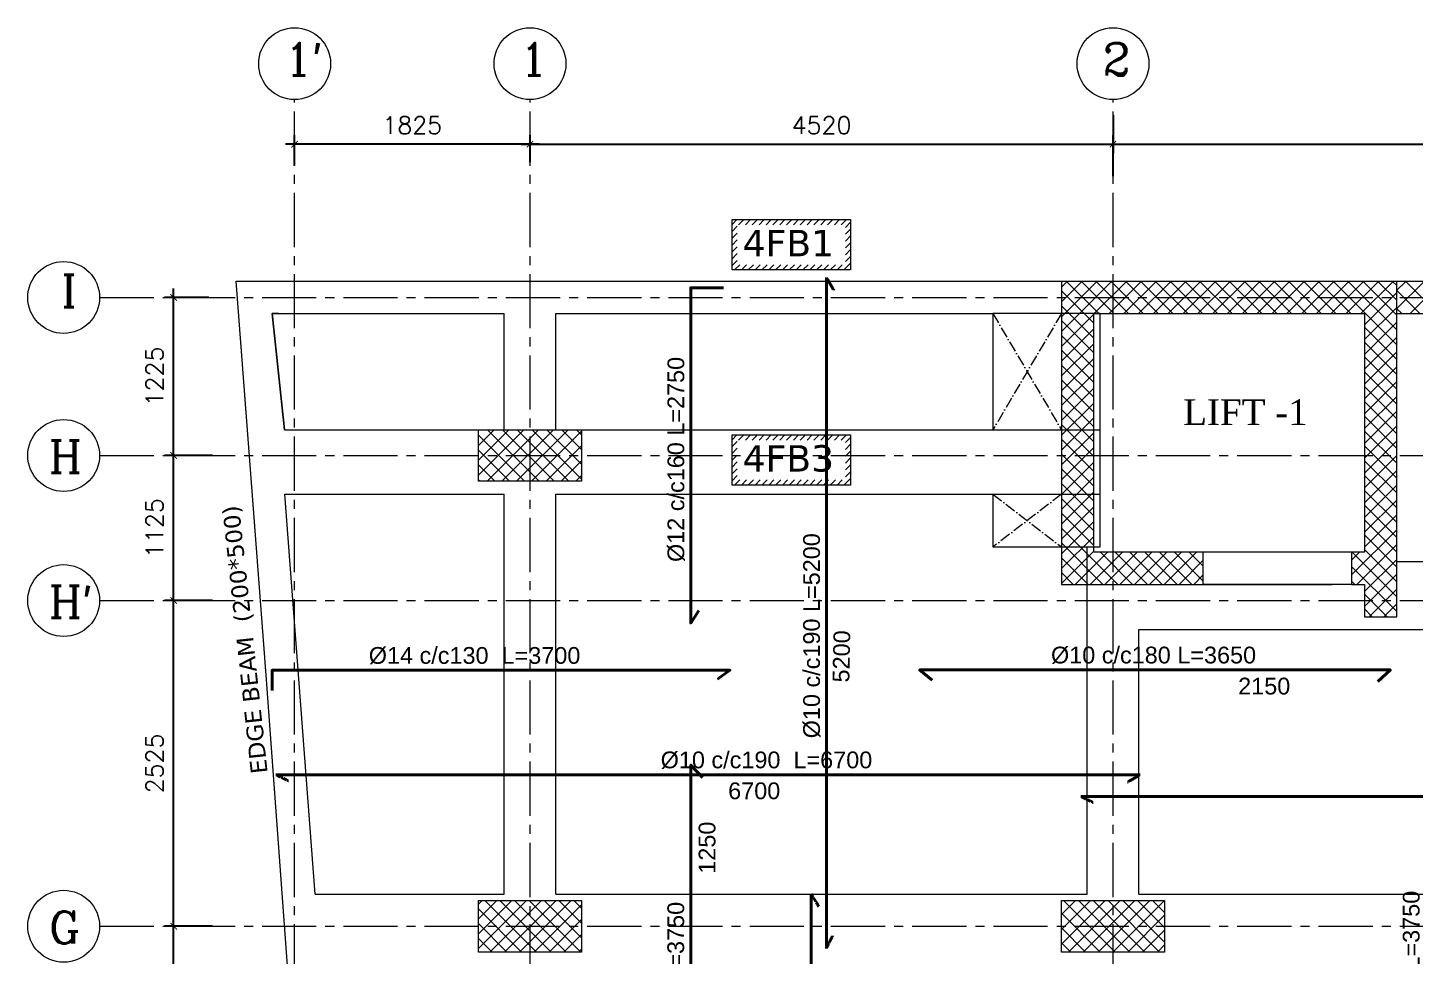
# Model space of a CAD drawing. Header units: inches. Extents: x -26151 to 62940, y -10194 to 246332.
# Drawn here: x 35106 to 36181, y 119329 to 120048 of the extents above; entities that cross this region are included whole.
import ezdxf

# ---------------------------------------------------------------- set-up
doc = ezdxf.new("R2010")
doc.units = ezdxf.units.IN
doc.header["$LTSCALE"] = 0.7
doc.header["$MEASUREMENT"] = 0
for name, pattern in [('ACAD_ISO10W100', [18, 12, -3, 0, -3]), ('CENTER2', [1.125, 0.75, -0.125, 0.125, -0.125]), ('DASHED2', [0.375, 0.25, -0.125])]:
    doc.linetypes.add(name, pattern=pattern)
doc.layers.get('0').update_dxf_attribs({"lineweight": 13})
doc.layers.get('Defpoints').update_dxf_attribs({"lineweight": 5})
for name, color, linetype, lineweight in [('axis', 254, 'ACAD_ISO10W100', 9), ('BEAM', 5, 'Continuous', 0), ('COLUMN', 4, 'Continuous', 20), ('dim', 1, 'Continuous', 25), ('hach 1', 254, 'Continuous', 9), ('hatch', 9, 'Continuous', 9), ('TEXT', 3, 'Continuous', 25), ('top renforcment', 7, 'Continuous', 40)]:
    doc.layers.add(name, color=color, linetype=linetype, lineweight=lineweight)
doc.styles.add('100', font='romans.shx', dxfattribs={"height": 13.5})
doc.styles.add('GENERATED_STYLE_4', font='verdanai.ttf')
doc.styles.add('QW', font='times.ttf', dxfattribs={"height": 15})
doc.styles.add('romanc', font='verdana.ttf', dxfattribs={"height": 250})
doc.styles.get("Standard").update_dxf_attribs({"font": 'arial.ttf', "height": 13})
doc.dimstyles.new('abr100', dxfattribs={"dimtxt": 15, "dimasz": 5, "dimexe": 7, "dimexo": 7, "dimgap": 8, "dimtad": 1, "dimdec": 0, "dimlfac": 10, "dimzin": 4, "dimdsep": 46, "dimtxsty": '100', "dimblk": 'ARCHTICK', "dimcen": 0.09, "dimdle": 7, "dimclrd": 1, "dimclre": 8, "dimclrt": 2, "dimadec": 0, "dimazin": 1, "dimtfac": 1, "dimtdec": 0, "dimtix": 1, "dimtofl": 0, "dimtmove": 0, "dimatfit": 3, "dimldrblk": 'ARCHTICK', "dimfxl": 0, "dimtolj": 1, "dimtzin": 0, "dimlwd": -1, "dimlwe": -1, "dimarcsym": 0})
doc.dimstyles.get("Standard").update_dxf_attribs({"dimtxt": 13, "dimasz": 5, "dimexe": 0.18, "dimexo": 0.0625, "dimgap": 6, "dimtad": 1, "dimdec": 0, "dimlfac": 10, "dimzin": 0, "dimdsep": 46, "dimtxsty": 'Standard', "dimblk": 'ARCHTICK', "dimcen": 0.09, "dimse1": 1, "dimse2": 1, "dimclrd": 1, "dimclre": 7, "dimclrt": 3, "dimadec": 0, "dimazin": 0, "dimtfac": 1, "dimtdec": 0, "dimtix": 1, "dimtofl": 0, "dimtmove": 0, "dimatfit": 3, "dimldrblk": 'ARCHTICK', "dimfxl": 0, "dimtolj": 1, "dimtzin": 0, "dimarcsym": 0})

# ---------------------------------------------------------------- blocks, each defined once
blk = doc.blocks.new('_ArchTick')
at = {"color": 0, "linetype": 'ByBlock', "lineweight": 0, "const_width": 0.15}
blk.add_lwpolyline([(-0.5, -0.5), (0.5, 0.5)], dxfattribs=at)
blk = doc.blocks.new('*D649')
at = {"layer": 'Defpoints', "color": 0, "transparency": 16777216}
for p in [(35947.4, 119957.4), (35495.4, 119936.5), (35947.4, 119925.7)]:
    blk.add_point(p, dxfattribs=at)
at = {"layer": 'dim', "color": 1, "transparency": 16777216}
blk.add_line((35488.4, 119957.4), (35954.4, 119957.4), dxfattribs=at)
at = {"layer": 'dim', "color": 8, "transparency": 16777216}
for p, q in [((35495.4, 119943.5), (35495.4, 119964.4)), ((35947.4, 119932.7), (35947.4, 119964.4))]:
    blk.add_line(p, q, dxfattribs=at)
at = {"layer": 'dim', "color": 1, "transparency": 16777216, "xscale": 5, "yscale": 5, "zscale": 5, "rotation": 180}
blk.add_blockref('_ArchTick', (35495.4, 119957.4), dxfattribs=at)
at = {"layer": 'dim', "color": 1, "transparency": 16777216, "xscale": 5, "yscale": 5, "zscale": 5}
blk.add_blockref('_ArchTick', (35947.4, 119957.4), dxfattribs=at)
at = {"layer": 'dim', "color": 2, "transparency": 16777216, "insert": (35721.4, 119972.1), "char_height": 13.5, "attachment_point": 5, "style": '100'}
blk.add_mtext('\\A1;4520', dxfattribs=at)
blk = doc.blocks.new('*D656')
at = {"layer": 'Defpoints', "color": 0, "transparency": 16777216}
for p in [(35219.1, 119351.1), (35256.3, 119351.1), (35261.3, 118976.1)]:
    blk.add_point(p, dxfattribs=at)
at = {"layer": 'dim', "color": 1, "transparency": 16777216}
blk.add_line((35219.1, 118969.1), (35219.1, 119358.1), dxfattribs=at)
at = {"layer": 'dim', "color": 8, "transparency": 16777216}
for p, q in [((35249.3, 119351.1), (35212.1, 119351.1)), ((35254.3, 118976.1), (35212.1, 118976.1))]:
    blk.add_line(p, q, dxfattribs=at)
at = {"layer": 'dim', "color": 1, "transparency": 16777216, "xscale": 5, "yscale": 5, "zscale": 5}
for p, rotation in [((35219.1, 119351.1), 90), ((35219.1, 118976.1), 270)]:
    blk.add_blockref('_ArchTick', p, dxfattribs=dict(at, rotation=rotation))
at = {"layer": 'dim', "color": 2, "transparency": 16777216, "insert": (35204.3, 119163.6), "char_height": 13.5, "attachment_point": 5, "rotation": 90, "style": '100'}
blk.add_mtext('\\A1;3750', dxfattribs=at)
blk = doc.blocks.new('*D657')
at = {"layer": 'Defpoints', "color": 0, "transparency": 16777216}
for p in [(35219.1, 119603.6), (35256.3, 119603.6), (35256.3, 119351.1)]:
    blk.add_point(p, dxfattribs=at)
at = {"layer": 'dim', "color": 8, "transparency": 16777216}
for p, q in [((35249.3, 119603.6), (35212.1, 119603.6)), ((35249.3, 119351.1), (35212.1, 119351.1))]:
    blk.add_line(p, q, dxfattribs=at)
at = {"layer": 'dim', "color": 1, "transparency": 16777216}
blk.add_line((35219.1, 119344.1), (35219.1, 119610.6), dxfattribs=at)
at = {"layer": 'dim', "color": 1, "transparency": 16777216, "xscale": 5, "yscale": 5, "zscale": 5}
for p, rotation in [((35219.1, 119603.6), 90), ((35219.1, 119351.1), 270)]:
    blk.add_blockref('_ArchTick', p, dxfattribs=dict(at, rotation=rotation))
at = {"layer": 'dim', "color": 2, "transparency": 16777216, "insert": (35204.3, 119477.3), "char_height": 13.5, "attachment_point": 5, "rotation": 90, "style": '100'}
blk.add_mtext('\\A1;2525', dxfattribs=at)
blk = doc.blocks.new('*D658')
at = {"layer": 'Defpoints', "color": 0, "transparency": 16777216}
for p in [(35219.1, 119838.6), (35253.4, 119838.6), (35256.3, 119716.1)]:
    blk.add_point(p, dxfattribs=at)
at = {"layer": 'dim', "color": 8, "transparency": 16777216}
for p, q in [((35246.4, 119838.6), (35212.1, 119838.6)), ((35249.3, 119716.1), (35212.1, 119716.1))]:
    blk.add_line(p, q, dxfattribs=at)
at = {"layer": 'dim', "color": 1, "transparency": 16777216}
blk.add_line((35219.1, 119709.1), (35219.1, 119845.6), dxfattribs=at)
at = {"layer": 'dim', "color": 1, "transparency": 16777216, "xscale": 5, "yscale": 5, "zscale": 5}
for p, rotation in [((35219.1, 119838.6), 90), ((35219.1, 119716.1), 270)]:
    blk.add_blockref('_ArchTick', p, dxfattribs=dict(at, rotation=rotation))
at = {"layer": 'dim', "color": 2, "transparency": 16777216, "insert": (35204.3, 119777.3), "char_height": 13.5, "attachment_point": 5, "rotation": 90, "style": '100'}
blk.add_mtext('\\A1;1225', dxfattribs=at)
blk = doc.blocks.new('*D659')
at = {"layer": 'Defpoints', "color": 0, "transparency": 16777216}
for p in [(35219.1, 119716.1), (35256.3, 119716.1), (35256.3, 119603.6)]:
    blk.add_point(p, dxfattribs=at)
at = {"layer": 'dim', "color": 1, "transparency": 16777216}
blk.add_line((35219.1, 119596.6), (35219.1, 119723.1), dxfattribs=at)
at = {"layer": 'dim', "color": 8, "transparency": 16777216}
for p, q in [((35249.3, 119716.1), (35212.1, 119716.1)), ((35249.3, 119603.6), (35212.1, 119603.6))]:
    blk.add_line(p, q, dxfattribs=at)
at = {"layer": 'dim', "color": 1, "transparency": 16777216, "xscale": 5, "yscale": 5, "zscale": 5}
for p, rotation in [((35219.1, 119716.1), 90), ((35219.1, 119603.6), 270)]:
    blk.add_blockref('_ArchTick', p, dxfattribs=dict(at, rotation=rotation))
at = {"layer": 'dim', "color": 2, "transparency": 16777216, "insert": (35204.3, 119659.8), "char_height": 13.5, "attachment_point": 5, "rotation": 90, "style": '100'}
blk.add_mtext('\\A1;1125', dxfattribs=at)
blk = doc.blocks.new('*D660')
at = {"layer": 'Defpoints', "color": 0, "transparency": 16777216}
for p in [(35312.9, 119957.4), (35495.4, 119936.8), (35312.9, 119934)]:
    blk.add_point(p, dxfattribs=at)
at = {"layer": 'dim', "color": 1, "transparency": 16777216}
blk.add_line((35502.4, 119957.4), (35305.9, 119957.4), dxfattribs=at)
at = {"layer": 'dim', "color": 8, "transparency": 16777216}
for p, q in [((35312.9, 119941), (35312.9, 119964.4)), ((35495.4, 119943.8), (35495.4, 119964.4))]:
    blk.add_line(p, q, dxfattribs=at)
at = {"layer": 'dim', "color": 1, "transparency": 16777216, "xscale": 5, "yscale": 5, "zscale": 5, "rotation": 180}
blk.add_blockref('_ArchTick', (35312.9, 119957.4), dxfattribs=at)
at = {"layer": 'dim', "color": 1, "transparency": 16777216, "xscale": 5, "yscale": 5, "zscale": 5}
blk.add_blockref('_ArchTick', (35495.4, 119957.4), dxfattribs=at)
at = {"layer": 'dim', "color": 2, "transparency": 16777216, "insert": (35404.1, 119972.1), "char_height": 13.5, "attachment_point": 5, "style": '100'}
blk.add_mtext('\\A1;1825', dxfattribs=at)
blk = doc.blocks.new('*D661')
at = {"layer": 'Defpoints', "color": 0, "transparency": 16777216}
for p in [(35947.4, 119987), (36587.4, 119957.4), (36587.4, 119928.3)]:
    blk.add_point(p, dxfattribs=at)
at = {"layer": 'dim', "color": 8, "transparency": 16777216}
for p, q in [((35947.4, 119980), (35947.4, 119950.4)), ((36587.4, 119935.3), (36587.4, 119964.4))]:
    blk.add_line(p, q, dxfattribs=at)
at = {"layer": 'dim', "color": 1, "transparency": 16777216}
blk.add_line((35940.4, 119957.4), (36594.4, 119957.4), dxfattribs=at)
at = {"layer": 'dim', "color": 1, "transparency": 16777216, "xscale": 5, "yscale": 5, "zscale": 5, "rotation": 180}
blk.add_blockref('_ArchTick', (35947.4, 119957.4), dxfattribs=at)
at = {"layer": 'dim', "color": 1, "transparency": 16777216, "xscale": 5, "yscale": 5, "zscale": 5}
blk.add_blockref('_ArchTick', (36587.4, 119957.4), dxfattribs=at)
at = {"layer": 'dim', "color": 2, "transparency": 16777216, "insert": (36267.4, 119972.1), "char_height": 13.5, "attachment_point": 5, "style": '100'}
blk.add_mtext('\\A1;6400', dxfattribs=at)
blk = doc.blocks.new('*D687')
at = {"layer": 'Defpoints', "color": 0, "transparency": 16777216}
for p in [(35298.4, 119443.4, -19467.6), (35968.4, 119443.4, -59863), (35968.4, 119443.4)]:
    blk.add_point(p, dxfattribs=at)
at = {"layer": 'TEXT', "color": 3, "transparency": 16777216, "insert": (35669.2, 119456), "char_height": 13, "attachment_point": 5}
blk.add_mtext('\\A1;6700', dxfattribs=at)
blk = doc.blocks.new('*D688')
at = {"layer": 'Defpoints', "color": 0, "transparency": 16777216}
for p in [(35298.4, 119468.5), (35968.4, 119468.5, -19467.6), (35968.4, 119466.8)]:
    blk.add_point(p, dxfattribs=at)
at = {"layer": 'TEXT', "color": 3, "transparency": 16777216, "insert": (35678.7, 119479.8), "char_height": 13, "attachment_point": 5}
blk.add_mtext('\\A1;%%C10 c/c190  L=6700', dxfattribs=at)
blk = doc.blocks.new('*D689')
at = {"layer": 'Defpoints', "color": 0, "transparency": 16777216}
for p in [(35922.4, 119426.6, -19467.6), (36597.4, 119426.6, -59863), (36597.4, 119426.6)]:
    blk.add_point(p, dxfattribs=at)
at = {"layer": 'TEXT', "color": 3, "transparency": 16777216, "insert": (36308.8, 119439.2), "char_height": 13, "attachment_point": 5}
blk.add_mtext('\\A1;6750', dxfattribs=at)
blk = doc.blocks.new('*D690')
at = {"layer": 'Defpoints', "color": 0, "transparency": 16777216}
for p in [(35922.3, 119451.8), (36597.4, 119451.8, -19467.6), (36597.4, 119450.1)]:
    blk.add_point(p, dxfattribs=at)
at = {"layer": 'TEXT', "color": 3, "transparency": 16777216, "insert": (36318.3, 119463.1), "char_height": 13, "attachment_point": 5}
blk.add_mtext('\\A1;%%C10 c/c190  L=6750', dxfattribs=at)
blk = doc.blocks.new('*D693')
at = {"layer": 'Defpoints', "color": 0, "transparency": 16777216}
for p in [(35947.4, 119524.6, -26473), (36162.4, 119524.6, -40395.4), (36162.4, 119524.6)]:
    blk.add_point(p, dxfattribs=at)
at = {"layer": 'TEXT', "color": 3, "transparency": 16777216, "insert": (36064.6, 119537.2), "char_height": 13, "attachment_point": 5}
blk.add_mtext('\\A1;2150', dxfattribs=at)
blk = doc.blocks.new('*D694')
at = {"layer": 'Defpoints', "color": 0, "transparency": 16777216}
for p in [(35797.4, 119549.8), (36162.4, 119549.8), (36162.4, 119548.1)]:
    blk.add_point(p, dxfattribs=at)
at = {"layer": 'TEXT', "color": 3, "transparency": 16777216, "insert": (35978.8, 119561.1), "char_height": 13, "attachment_point": 5}
blk.add_mtext('\\A1;%%C10 c/c180 L=3650', dxfattribs=at)
blk = doc.blocks.new('*D697')
at = {"layer": 'Defpoints', "color": 0, "transparency": 16777216}
for p in [(35280.4, 119549.5), (35280.4, 119547.8), (35650.4, 119549.5, 13009.9)]:
    blk.add_point(p, dxfattribs=at)
at = {"layer": 'TEXT', "color": 3, "transparency": 16777216, "insert": (35452.4, 119560.8), "char_height": 13, "attachment_point": 5}
blk.add_mtext('\\A1;%%C14 c/c130  L=3700', dxfattribs=at)
blk = doc.blocks.new('*D1079')
at = {"layer": 'Defpoints', "color": 0, "transparency": 16777216}
for p in [(35750.4, 119854, -59863), (35755.2, 119853.9), (35740.4, 119334.1, -25376.8)]:
    blk.add_point(p, dxfattribs=at)
at = {"layer": 'TEXT', "color": 3, "transparency": 16777216, "insert": (35736.9, 119560.3), "char_height": 13, "attachment_point": 5, "rotation": 88.8981}
blk.add_mtext('\\A1;5200', dxfattribs=at)
blk = doc.blocks.new('*D1080')
at = {"layer": 'Defpoints', "color": 0, "transparency": 16777216}
for p in [(35725.2, 119854, -19467.6), (35726.9, 119854), (35725.2, 119333.9, -5909.2)]:
    blk.add_point(p, dxfattribs=at)
at = {"layer": 'TEXT', "color": 3, "transparency": 16777216, "insert": (35713.9, 119576.3), "char_height": 13, "attachment_point": 5, "rotation": 90}
blk.add_mtext('\\A1;%%C10 c/c190 L=5200', dxfattribs=at)
blk = doc.blocks.new('*D1082')
at = {"layer": 'Defpoints', "color": 0, "transparency": 16777216}
for p in [(35645.3, 119476.1, -26473), (35645.3, 119476.1), (35645.3, 119351.1, -26473)]:
    blk.add_point(p, dxfattribs=at)
at = {"layer": 'TEXT', "color": 3, "transparency": 16777216, "insert": (35632.7, 119412), "char_height": 13, "attachment_point": 5, "rotation": 90}
blk.add_mtext('\\A1;1250', dxfattribs=at)
blk = doc.blocks.new('*D1083')
at = {"layer": 'Defpoints', "color": 0, "transparency": 16777216}
for p in [(35620.2, 119476.1, 13922.4), (35621.6, 119476.1), (35620.2, 119101.1)]:
    blk.add_point(p, dxfattribs=at)
at = {"layer": 'TEXT', "color": 3, "transparency": 16777216, "insert": (35608.6, 119290.5), "char_height": 13, "attachment_point": 5, "rotation": 90}
blk.add_mtext('\\A1;%%C10 c/c170 L=3750', dxfattribs=at)
blk = doc.blocks.new('*D1084')
at = {"layer": 'Defpoints', "color": 0, "transparency": 16777216}
for p in [(35620, 119861.1), (35621.7, 119861.1), (35620, 119586.1)]:
    blk.add_point(p, dxfattribs=at)
at = {"layer": 'TEXT', "color": 3, "transparency": 16777216, "insert": (35608.7, 119713), "char_height": 13, "attachment_point": 5, "rotation": 90}
blk.add_mtext('\\A1;%%C12 c/c160 L=2750', dxfattribs=at)
blk = doc.blocks.new('*D1085')
at = {"layer": 'Defpoints', "color": 0, "transparency": 16777216}
for p in [(35738.6, 119376.1, -59863), (35738.6, 119376.1), (35738.6, 118591.1, -59863)]:
    blk.add_point(p, dxfattribs=at)
at = {"layer": 'TEXT', "color": 3, "transparency": 16777216, "insert": (35726, 118970), "char_height": 13, "attachment_point": 5, "rotation": 90}
blk.add_mtext('\\A1;7850', dxfattribs=at)
blk = doc.blocks.new('*D1086')
at = {"layer": 'Defpoints', "color": 0, "transparency": 16777216}
for p in [(35713.5, 119376.1, -19467.6), (35715.2, 119376.1), (35713.5, 118591, -40395.4)]:
    blk.add_point(p, dxfattribs=at)
at = {"layer": 'TEXT', "color": 3, "transparency": 16777216, "insert": (35702.1, 118966.6), "char_height": 13, "attachment_point": 5, "rotation": 90}
blk.add_mtext('\\A1;%%C10 c/c170 L=7850', dxfattribs=at)
blk = doc.blocks.new('*D1090')
at = {"layer": 'Defpoints', "color": 0, "transparency": 16777216}
for p in [(36190.4, 119476.1, 13922.4), (36191.8, 119476.1), (36190.4, 119101.1)]:
    blk.add_point(p, dxfattribs=at)
at = {"layer": 'TEXT', "color": 3, "transparency": 16777216, "insert": (36178.8, 119299.1), "char_height": 13, "attachment_point": 5, "rotation": 90}
blk.add_mtext('\\A1;%%C10 c/c150 L=3750', dxfattribs=at)

msp = doc.modelspace()

# ---------------------------------------------------------------- hatches: boundary and pattern name
at = {"layer": 'hach 1', "linetype": 'ByBlock'}
h = msp.add_hatch(dxfattribs=at)
h.set_pattern_fill('ANSI31', color=256, scale=30, style=0)
h.set_pattern_definition([(45, (48109.403, 220.7946), (-2.65165043, 2.65165043), [])])
h.paths.add_polyline_path([(35743.95, 119898.96), (35652.01, 119898.96), (35652.01, 119859.96), (35743.95, 119859.96)])
h.paths.add_polyline_path([(35739.95, 119894.96), (35739.95, 119863.96), (35656.01, 119863.96), (35656.01, 119894.96)], flags=16)
h = msp.add_hatch(dxfattribs=at)
h.set_pattern_fill('ANSI31', color=256, scale=30, style=0)
h.set_pattern_definition([(45, (48109.403, 53.9038), (-2.65165043, 2.65165043), [])])
h.paths.add_polyline_path([(35743.95, 119732.07), (35652.01, 119732.07), (35652.01, 119693.07), (35743.95, 119693.07)])
h.paths.add_polyline_path([(35739.95, 119728.07), (35739.95, 119697.07), (35656.01, 119697.07), (35656.01, 119728.07)], flags=16)
at = {"layer": 'hatch', "ltscale": 0.5}
h = msp.add_hatch(dxfattribs=at)
h.set_pattern_fill('NET', color=256, scale=80, angle=45, style=0)
h.set_pattern_definition([(45, (-426612.81, -142697.629), (-7.07106781, 7.07106781), []), (135, (-426612.81, -142697.629), (-7.07106781, -7.07106781), [])])
h.paths.add_polyline_path([(36385.64, 119851.08), (36315.64, 119851.08), (36315.64, 119838.58), (36385.64, 119838.58)])
h.paths.add_polyline_path([(36385.64, 119838.58), (36315.64, 119838.58), (36315.64, 119826.08), (36385.64, 119826.08)])
h.paths.add_polyline_path([(36502.22, 119838.58), (36385.64, 119838.58), (36385.64, 119826.08), (36502.22, 119826.08)])
h.paths.add_polyline_path([(36577.38, 119851.08), (36385.64, 119851.08), (36385.64, 119838.58), (36502.22, 119838.58), (36577.38, 119838.58)])
h.paths.add_polyline_path([(36577.38, 119838.58), (36502.22, 119838.58), (36502.22, 119826.08), (36547.38, 119826.08), (36577.38, 119826.08)])
h.paths.add_polyline_path([(36425.36, 119837.81), (36425.36, 119870.75), (36408.48, 119870.75), (36408.48, 119837.81)], flags=9)
h.paths.add_polyline_path([(36474.82, 119839.07), (36474.82, 119873.09), (36457.95, 119873.09), (36457.95, 119839.07)], flags=9)
h.paths.add_polyline_path([(36167.28, 119838.58), (36167.28, 119826.08), (36315.64, 119826.08), (36315.64, 119838.58)])
h.paths.add_polyline_path([(36167.28, 119851.08), (36167.28, 119838.58), (36315.64, 119838.58), (36315.64, 119851.08)])
h = msp.add_hatch(dxfattribs=at)
h.set_pattern_fill('NET', color=256, scale=65, angle=45, style=0)
h.set_pattern_definition([(45, (-394183.003, -142804.396), (-5.7452426, 5.7452426), []), (135, (-394183.003, -142804.396), (-5.7452426, -5.7452426), [])])
h.paths.add_polyline_path([(36167.38, 119591.08), (36167.38, 119851.08), (35907.38, 119851.08), (35907.38, 119616.08), (36017.38, 119616.08), (36017.38, 119641.08), (35932.38, 119641.08), (35932.38, 119826.08), (36142.38, 119826.08), (36142.38, 119641.08), (36132.38, 119641.08), (36132.38, 119616.08), (36142.38, 119616.08), (36142.38, 119591.08)])
h = msp.add_hatch(dxfattribs=at)
h.set_pattern_fill('NET', color=256, scale=65, angle=45, style=0)
h.set_pattern_definition([(45, (-426624.81, -142697.6286), (-5.7452426, 5.7452426), []), (135, (-426624.81, -142697.6286), (-5.7452426, -5.7452426), [])])
h.paths.add_polyline_path([(35455.38, 119736.08), (35535.38, 119736.08), (35535.38, 119696.08), (35455.38, 119696.08)])
h = msp.add_hatch(dxfattribs=at)
h.set_pattern_fill('NET', color=256, scale=65, angle=45, style=0)
h.set_pattern_definition([(45, (-426624.81, -142662.6286), (-5.7452426, 5.7452426), []), (135, (-426624.81, -142662.6286), (-5.7452426, -5.7452426), [])])
h.paths.add_polyline_path([(35455.38, 119371.08), (35535.38, 119371.08), (35535.38, 119331.08), (35455.38, 119331.08)])
h = msp.add_hatch(dxfattribs=at)
h.set_pattern_fill('NET', color=256, scale=65, angle=45, style=0)
h.set_pattern_definition([(45, (-426612.81, -142662.6286), (-5.7452426, 5.7452426), []), (135, (-426612.81, -142662.6286), (-5.7452426, -5.7452426), [])])
h.paths.add_polyline_path([(35907.38, 119371.08), (35987.38, 119371.08), (35987.38, 119331.08), (35907.38, 119331.08)])

# ---------------------------------------------------------------- linework, layer by layer
at = {"lineweight": 20}
for p, q in [((36132.38, 119641.08), (36017.38, 119641.08)), ((36132.38, 119616.08), (36017.38, 119616.08))]:
    msp.add_line(p, q, dxfattribs=at)
for centre in [(35312.87, 120019.84), (35495.37, 120019.84), (35947.37, 120019.84), (35133.82, 119838.58), (35133.82, 119716.08), (35133.82, 119603.58), (35133.82, 119351.08)]:
    msp.add_ellipse(centre, major_axis=(-0.02, 27.86), ratio=1, start_param=4.7118466, end_param=10.9950319, dxfattribs=at)
at = {"layer": 'axis', "linetype": 'CENTER2', "ltscale": 80}
for p, q in [((35312.88, 116601.69), (35312.88, 119991.98)), ((35495.38, 116601.69), (35495.38, 119991.98)), ((35947.38, 116601.69), (35947.38, 119991.98)), ((35161.69, 119838.58), (37326.42, 119838.58)), ((35161.69, 119716.08), (37326.42, 119716.08)), ((35161.69, 119603.58), (37326.42, 119603.58)), ((35161.69, 119351.08), (37326.42, 119351.08))]:
    msp.add_line(p, q, dxfattribs=at)
at = {"layer": 'axis'}
for p, q in [((35907.38, 119826.08), (35854.31, 119736.08)), ((35854.31, 119826.08), (35907.38, 119736.08)), ((35854.31, 119686.08), (35907.38, 119645.26)), ((35907.38, 119686.08), (35854.31, 119645.26))]:
    msp.add_line(p, q, dxfattribs=at)
at = {"layer": 'BEAM', "linetype": 'Continuous'}
for p, q in [((35475.38, 119736.08), (35475.38, 119826.08)), ((35515.38, 119736.08), (35515.38, 119826.08)), ((35515.38, 119826.08), (35854.31, 119826.08)), ((35932.38, 119826.08), (36117.38, 119826.08)), ((36167.28, 119826.08), (36537.38, 119826.08)), ((35305.13, 119736.08), (35480.38, 119736.08)), ((35515.38, 119736.08), (35937.38, 119736.08)), ((35305.19, 119686.08), (35475.38, 119686.08)), ((35475.38, 119376.08), (35475.38, 119686.08)), ((35515.38, 119686.08), (35937.38, 119686.08)), ((35515.38, 119376.08), (35515.38, 119686.08)), ((35927.38, 119376.08), (35927.38, 119645.26)), ((36167.38, 119633.89), (36577.38, 119633.89)), ((35967.38, 119616.08), (36117.38, 119616.08)), ((35967.38, 119376.08), (35967.38, 119581.08)), ((35967.38, 119581.08), (36567.38, 119581.08)), ((35328.8, 119376.08), (35475.38, 119376.08)), ((35515.38, 119376.08), (35927.38, 119376.08)), ((35967.38, 119376.08), (36567.38, 119376.08))]:
    msp.add_line(p, q, dxfattribs=at)
for points in [[(35300.38, 118181.08), (35300.38, 118196.64), (35260.44, 118196.64), (35260.44, 118616.34), (35359.08, 118616.33), (35290.8, 119545.8), (35267.53, 119851.26), (35300.49, 119851.26)], [(35290.8, 119545.8), (35267.53, 119851.26), (37271.11, 119851.27), (37213.87, 119301.09), (37205.42, 119147.66), (37178.93, 118601.08), (37181.34, 118040.37)], [(35305.13, 119736.08), (35295.38, 119826.26), (35475.38, 119826.26)], [(35300.49, 119826.26), (35295.38, 119826.26), (35305.13, 119736.08)], [(35854.31, 119686.08), (35854.31, 119645.26), (35937.38, 119645.26), (35937.38, 119826.08), (35854.31, 119826.08), (35854.31, 119736.08)], [(35328.8, 119376.08), (35305.19, 119686.08)]]:
    msp.add_lwpolyline(points, dxfattribs=at)
at = {"layer": 'COLUMN'}
msp.add_lwpolyline([(36167.38, 119591.08), (36167.38, 119851.08), (35907.38, 119851.08), (35907.38, 119616.08), (36017.38, 119616.08), (36017.38, 119641.08), (35932.38, 119641.08), (35932.38, 119826.08), (36142.38, 119826.08), (36142.38, 119641.08), (36142.38, 119641.08), (36132.38, 119641.08), (36132.38, 119616.08), (36142.38, 119616.08), (36142.38, 119591.08), (36167.38, 119591.08), (36167.38, 119591.08)], dxfattribs=at)
for points in [[(35455.38, 119736.08), (35535.38, 119736.08), (35535.38, 119696.08), (35455.38, 119696.08)], [(35455.38, 119371.08), (35535.38, 119371.08), (35535.38, 119331.08), (35455.38, 119331.08)], [(35455.38, 119371.08), (35535.38, 119371.08), (35535.38, 119331.08), (35455.38, 119331.08)], [(35907.38, 119371.08), (35987.38, 119371.08), (35987.38, 119331.08), (35907.38, 119331.08)]]:
    msp.add_lwpolyline(points, close=True, dxfattribs=at)
at = {"layer": 'hach 1', "linetype": 'ByBlock'}
for points in [[(35652.01, 119898.96), (35743.95, 119898.96), (35743.95, 119859.96), (35652.01, 119859.96)], [(35652.01, 119732.07), (35743.95, 119732.07), (35743.95, 119693.07), (35652.01, 119693.07)]]:
    msp.add_lwpolyline(points, close=True, dxfattribs=at)
at = {"layer": 'top renforcment', "color": 4, "linetype": 'DASHED2', "ltscale": 2}
msp.add_lwpolyline([(35729.96, 119343.69), (35725.16, 119333.95), (35725.16, 119853.97), (35730.98, 119844.23)], dxfattribs=at)
at = {"layer": 'top renforcment', "color": 3}
msp.add_lwpolyline([(35626.26, 119595.82), (35619.98, 119586.08), (35619.99, 119846.08), (35645.48, 119846.08)], dxfattribs=at)
for points, elevation in [([(35640.64, 119542.77), (35650.38, 119549.57), (35295.35, 119549.56), (35295.35, 119533.77)], -18919.03), ([(35807.13, 119541.92), (35797.38, 119549.79), (36162.38, 119549.79), (36152.64, 119540.91)], -18919.03), ([(35628.01, 119110.83), (35620.14, 119101.08), (35620.14, 119476.08), (35629.02, 119466.34)], 1096.17)]:
    msp.add_lwpolyline(points, dxfattribs=dict(at, elevation=elevation))
at = {"layer": 'top renforcment', "color": 4, "linetype": 'DASHED2', "ltscale": 2}
for points, elevation in [([(35308.1, 119463.75), (35298.35, 119468.56), (35968.38, 119468.56), (35958.64, 119462.74)], -11818.36), ([(35932.09, 119446.98), (35922.35, 119451.78), (36597.38, 119451.78), (36587.64, 119445.96)], -11818.36), ([(35718.23, 118600.79), (35713.43, 118591.05), (35713.42, 119376.08), (35719.24, 119366.34)], 34486.2)]:
    msp.add_lwpolyline(points, dxfattribs=dict(at, elevation=elevation))

# ---------------------------------------------------------------- texts
at = {"layer": 'TEXT', "color": 2, "style": 'romanc'}
for s, p in [('4FB1', (35660.21, 119870.53)), ('4FB3', (35660.21, 119703.64))]:
    msp.add_text(s, height=20.4, dxfattribs=at).set_placement(p)
at = {"layer": 'TEXT', "color": 7, "style": 'QW'}
msp.add_text('LIFT -1', height=20, dxfattribs=at).set_placement((36001.83, 119739.63))
at = {"layer": 'TEXT', "color": 2, "style": 'romanc'}
msp.add_text('EDGE BEAM  (200*500)', height=13, rotation=96.13805, dxfattribs=at).set_placement((35292.01, 119470.02))
at = {"layer": 'TEXT', "char_height": 25, "attachment_point": 1, "style": 'GENERATED_STYLE_4'}
for s, insert in [("{\\Fromanc|c0;1'}", (35304.95, 120035.78)), ('{\\Fromanc|c0;1}', (35487.45, 120035.78)), ('{\\Fromanc|c0;2}', (35939.45, 120035.78)), ('{\\Fromanc|c0;I}', (35132.07, 119856.02)), ('{\\Fromanc|c0;H}', (35122.37, 119727.59)), ("{\\Fromanc|c0;H'}", (35122.37, 119615.09)), ('{\\Fromanc|c0;G}', (35122.37, 119362.59))]:
    msp.add_mtext(s, dxfattribs=dict(at, insert=insert))

# ---------------------------------------------------------------- dimensions: what is measured, and where the dimension line sits
at = {"layer": 'dim'}
for base, p1, p2, picture, middle in [((35312.88, 119957.35), (35495.38, 119936.82), (35312.88, 119934.04), '*D660', (35404.13, 119972.1)), ((35947.38, 119957.35), (35495.38, 119936.47), (35947.38, 119925.69), '*D649', (35721.38, 119972.1)), ((36587.38, 119957.35), (35947.38, 119986.98), (36587.38, 119928.32), '*D661', (36267.38, 119972.1))]:
    dim = msp.add_linear_dim(base=base, p1=p1, p2=p2, dimstyle='abr100', dxfattribs=at)
    dim.commit()
    dim.dimension.update_dxf_attribs({"geometry": picture, "text_midpoint": middle})
for base, p1, p2, picture, middle in [((35219.1, 119838.58), (35256.31, 119716.08), (35253.37, 119838.58), '*D658', (35204.35, 119777.33)), ((35219.1, 119716.08), (35256.31, 119603.58), (35256.31, 119716.08), '*D659', (35204.35, 119659.83)), ((35219.1, 119603.58), (35256.31, 119351.08), (35256.31, 119603.58), '*D657', (35204.35, 119477.33)), ((35219.1, 119351.08), (35261.31, 118976.08), (35256.31, 119351.08), '*D656', (35204.35, 119163.58))]:
    dim = msp.add_linear_dim(base=base, p1=p1, p2=p2, angle=90, dimstyle='abr100', dxfattribs=at)
    dim.commit()
    dim.dimension.update_dxf_attribs({"geometry": picture, "text_midpoint": middle})
at = {"layer": 'TEXT'}
for base, p1, p2, angle, text, picture, middle in [((35621.71, 119861.08, 13009.85), (35620.02, 119586.08, 13009.85), (35620.02, 119861.08, 13009.85), 90, '%%C12 c/c160 L=<>', '*D1084', (35621.71, 119713.03, 13009.85)), ((35726.88, 119853.97, 13009.85), (35725.19, 119333.95, 7100.68), (35725.19, 119853.97, -6457.78), 90, '%%C10 c/c190 L=<>', '*D1080', (35726.88, 119576.29, 13009.85)), ((35280.35, 119547.84, -5909.18), (35650.38, 119549.53, 7100.68), (35280.35, 119549.53, -5909.18), 180, '%%C14 c/c130  L=<>', '*D697', (35452.38, 119547.84, -5909.18)), ((35621.56, 119476.08, 14106.02), (35620.17, 119101.08, 14106.02), (35620.17, 119476.08, 28028.42), 90, '%%C10 c/c170 L=<>', '*D1083', (35621.56, 119290.53, 14106.02)), ((36191.82, 119476.09, 14106.02), (36190.43, 119101.09, 14106.02), (36190.43, 119476.09, 28028.42), 90, '%%C10 c/c150 L=<>', '*D1090', (36191.82, 119299.05, 14106.02)), ((35715.15, 119376.08, 47496.06), (35713.45, 118591.05, 7100.68), (35713.45, 119376.08, 28028.42), 90, '%%C10 c/c170 L=<>', '*D1086', (35715.15, 118966.65, 47496.06))]:
    dim = msp.add_linear_dim(base=base, p1=p1, p2=p2, angle=angle, text=text, dimstyle='Standard', override={"dimsd1": 1, "dimsd2": 1, "dimfxl": 0.1, "dimfxlon": 1}, dxfattribs=at)
    dim.commit()
    dim.dimension.update_dxf_attribs({"geometry": picture, "text_midpoint": middle, "dimtype": 160})
for base, p1, p2, angle, picture, middle in [((35755.23, 119853.88, 25376.82), (35740.35, 119334.08), (35750.35, 119853.97, -34486.2), 88.89806, '*D1079', (35749.58, 119560.04, 25376.82)), ((36162.38, 119524.59, 6457.78), (35947.38, 119524.59, -20015.2), (36162.38, 119524.59, -33937.6), 360, '*D693', (36064.58, 119524.59, 6457.78)), ((35645.34, 119476.08, 26472.98), (35645.34, 119351.08), (35645.34, 119476.08), 90, '*D1082', (35645.34, 119411.99, 26472.98)), ((35968.38, 119443.36, 13558.46), (35298.39, 119443.36, -5909.18), (35968.38, 119443.36, -46304.56), 360, '*D687', (35669.15, 119443.36, 13558.46)), ((36597.38, 119426.59, 13558.46), (35922.38, 119426.59, -5909.18), (36597.38, 119426.59, -46304.56), 360, '*D689', (36308.8, 119426.59, 13558.46)), ((35738.62, 119376.08, 59863.02), (35738.62, 118591.08), (35738.62, 119376.08), 90, '*D1085', (35738.62, 118969.97, 59863.02))]:
    dim = msp.add_linear_dim(base=base, p1=p1, p2=p2, angle=angle, dimstyle='Standard', override={"dimsd1": 1, "dimsd2": 1, "dimfxl": 0.1, "dimfxlon": 1}, dxfattribs=at)
    dim.commit()
    dim.dimension.update_dxf_attribs({"geometry": picture, "text_midpoint": middle, "dimtype": 161})
for base, p1, p2, text, picture, middle in [((36162.38, 119548.06, -5909.18), (35797.38, 119549.76, -5909.18), (36162.38, 119549.76, -5909.18), '%%C10 c/c180 L=<>', '*D694', (35978.76, 119548.06, -5909.18)), ((35968.38, 119466.83, 1191.5), (35298.35, 119468.53, 1191.5), (35968.38, 119468.53, -18276.14), '%%C10 c/c190  L=<>', '*D688', (35678.65, 119466.83, 1191.5)), ((36597.38, 119450.05, 1191.5), (35922.35, 119451.75, 1191.5), (36597.38, 119451.75, -18276.14), '%%C10 c/c190  L=<>', '*D690', (36318.3, 119450.05, 1191.5))]:
    dim = msp.add_linear_dim(base=base, p1=p1, p2=p2, text=text, dimstyle='Standard', override={"dimsd1": 1, "dimsd2": 1, "dimfxl": 0.1, "dimfxlon": 1}, dxfattribs=at)
    dim.commit()
    dim.dimension.update_dxf_attribs({"geometry": picture, "text_midpoint": middle, "dimtype": 160})

doc.saveas('drawing.dxf')
